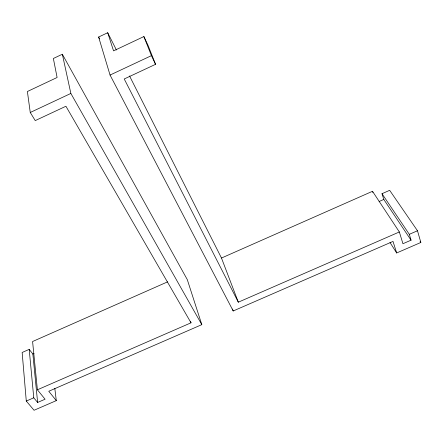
<?xml version="1.0" encoding="UTF-8"?>
<svg xmlns="http://www.w3.org/2000/svg" width="443" height="443" viewBox="0 0 443 443"><rect width="100%" height="100%" fill="white"/><g stroke="black" fill="none" stroke-linecap="round" stroke-linejoin="round"><path stroke-width="0.66" d="M56.294 400.622L48.774 391.269L201.814 324.647L187.289 279.616L62.341 54.229L53.359 58.487L57.108 77.492L27.388 91.507L30.251 112.483L35.235 120.601L65.924 106.248L191.016 322.814L37.395 389.801L45.086 399.215L37.627 402.46L33.762 397.803L29.199 349.372L22.15 352.478L26.281 401.059L34.045 410.273L56.294 400.622L54.821 388.417M399.348 231.966L238.317 302.187L221.483 258.036L372.502 191.293L399.348 231.966L402.942 243.711L411.054 240.184L383.793 199.45L382.004 193.702L389.663 190.324L417.489 230.764L420.85 242.471L396.662 252.964L393.013 241.418L233.212 310.98L110.052 75.055L98.623 37.029L107.699 32.727L116.431 50.009M238.317 302.187L124.228 78.976L155.559 64.318L147.907 45.042L143.881 36.564L113.552 50.867L107.699 32.727M30.251 112.483L70.858 93.44L62.341 54.229M110.052 75.055L151.428 55.646L143.881 36.564M167.598 281.853L32.588 341.525L37.395 389.801M37.627 402.46L32.865 354.029L34.039 353.514M379.114 201.51L383.793 199.45M26.281 401.059L33.762 397.803M382.004 193.702L409.315 234.325L417.489 230.764M29.199 349.372L32.865 354.029M420.08 241.341L420.85 242.471M390.017 242.52L396.662 252.964M70.858 93.44L201.814 324.647M98.623 37.029L99.57 38.873M129.522 75.936L221.483 258.036M151.428 55.646L155.559 64.318M232.503 309.048L233.212 310.98M372.502 191.293L372.912 192.567M190.612 321.502L191.016 322.814M409.315 234.325L411.054 240.184"/></g></svg>
